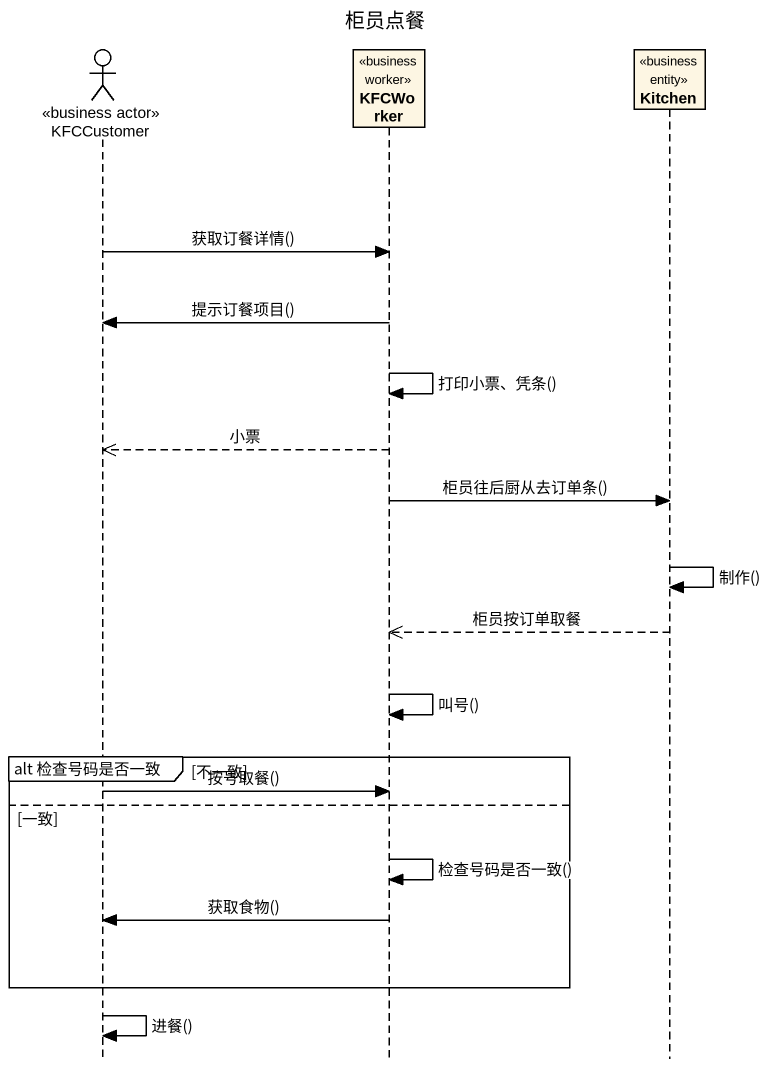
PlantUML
@startuml
title 柜员点餐
hide footbox
actor KFCCustomer <<business actor>>
participant KFCWorker <<business worker>>
participant Kitchen <<business entity>>

KFCCustomer -> KFCWorker : 获取订餐详情()
KFCWorker -> KFCCustomer : 提示订餐项目()
KFCWorker -> KFCWorker : 打印小票、凭条()
KFCWorker -->> KFCCustomer : 小票
KFCWorker -> Kitchen : 柜员往后厨从去订单条()
Kitchen -> Kitchen : 制作()
Kitchen -->> KFCWorker : 柜员按订单取餐
KFCWorker -> KFCWorker : 叫号()
group alt 检查号码是否一致 [不一致]
  KFCCustomer -> KFCWorker : 按号取餐()
else 一致
  KFCWorker -> KFCWorker : 检查号码是否一致()
  KFCWorker -> KFCCustomer : 获取食物()
end
KFCCustomer -> KFCCustomer : 进餐()
@enduml
